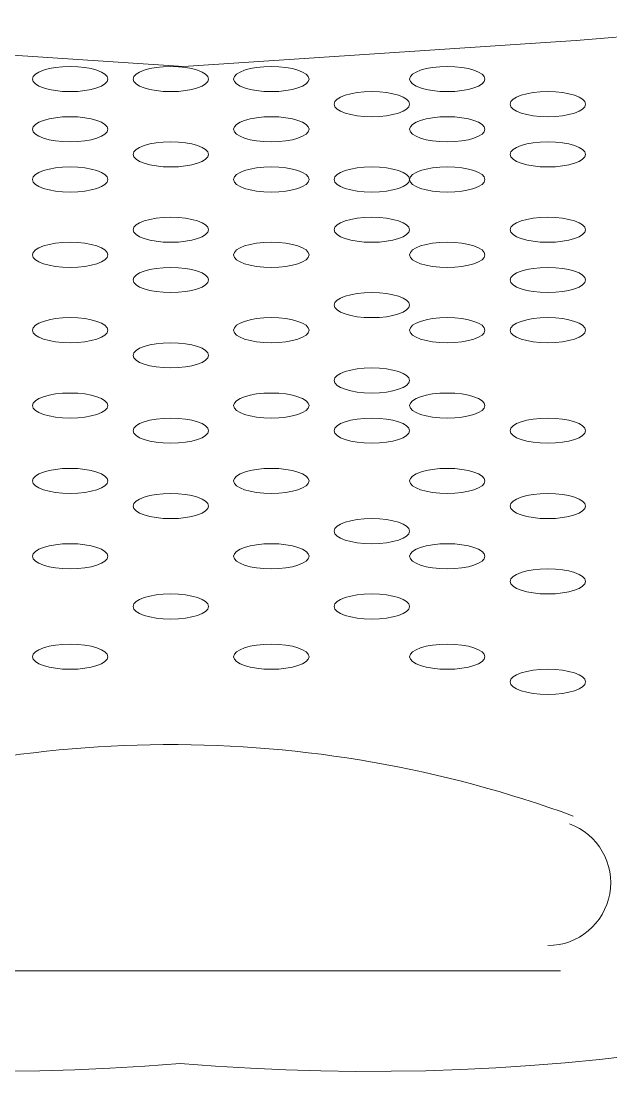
# Model space of a CAD drawing. Header units: metres. Extents: x 29 to 86.9, y -23.2 to 39.7.
# Drawn here: x 80.5351 to 80.5924, y -17.0469 to -16.9432 of the extents above; entities that cross this region are included whole.
import ezdxf

# ---------------------------------------------------------------- set-up
doc = ezdxf.new("R2010")
doc.units = ezdxf.units.M
doc.header["$LTSCALE"] = 100
doc.layers.get('0').update_dxf_attribs({"color": 254})
doc.layers.add('Arqui', color=8, linetype='Continuous', lineweight=0)

# ---------------------------------------------------------------- blocks, each defined once
blk = doc.blocks.new('A$C9582355f')
at = {"layer": 'Arqui'}
for points in [[(51.43902143196561, 6.25006129075382, 0.1333274390357616), (51.53150913276562, 6.218829511394233), (51.56819313276554, 6.216383911394132), (51.60487713276558, 6.218829511394233, 0.1333274390359787), (51.69736483356559, 6.25006129075382)], [(51.37886806037358, 6.202296008138092, 0.2538010257353335), (51.56788315296552, 6.119312373602042, 0.2538010257356478), (51.75751820515762, 6.202296008138092)], [(51.37427818274961, 6.198947223601863, 0.2278580694967129), (51.56721097980557, 6.108792184993945, 0.2278580694966162), (51.75966248278161, 6.198947223601863)]]:
    blk.add_lwpolyline(points, format="xyb", dxfattribs=at)
blk.add_lwpolyline([(51.60487713276558, 6.128342311394135), (51.56819313276554, 6.128342311394135), (51.53150913276562, 6.128342311394135)], dxfattribs=at)
for centre, radius, start, end in [((51.56697038313933, 6.036632110592564), 0.1137206110541196, 89.7253624246824, 110.1434163142691), ((51.56697028239199, 6.036632110594383), 0.113720611052092, 69.8565836854261, 90.27463757538274), ((51.6036543422361, 6.136901891135494), 0.006113979741658733, 269.9999112488446, 69.8513530675977)]:
    blk.add_arc(centre, radius, start, end, dxfattribs=at)
for points in [[(51.55718793276554, 6.216383911394132), (51.55516192435761, 6.216383911394132), (51.55351953276562, 6.215836439378108), (51.55351953276562, 6.215161111394082)], [(51.56085633276558, 6.215161111394082), (51.56085633276558, 6.215836439378108), (51.5592139411736, 6.216383911394132), (51.55718793276554, 6.216383911394132)], [(51.56697033276561, 6.216383911394132), (51.56494432435755, 6.216383911394132), (51.56330193276557, 6.215836439378108), (51.56330193276557, 6.215161111394082)], [(51.56697033276561, 6.216383911394132), (51.56494432435755, 6.216383911394132), (51.56330193276557, 6.215836439378108), (51.56330193276557, 6.215161111394082)], [(51.57063873276553, 6.215161111394082), (51.57063873276553, 6.215836439378108), (51.56899634117354, 6.216383911394132), (51.56697033276561, 6.216383911394132)], [(51.57063873276553, 6.215161111394082), (51.57063873276553, 6.215836439378108), (51.56899634117354, 6.216383911394132), (51.56697033276561, 6.216383911394132)], [(51.57675273276556, 6.216383911394132), (51.57472672435762, 6.216383911394132), (51.57308433276552, 6.215836439378108), (51.57308433276552, 6.215161111394082)], [(51.58042113276559, 6.215161111394082), (51.58042113276559, 6.215836439378108), (51.57877874117361, 6.216383911394132), (51.57675273276556, 6.216383911394132)], [(51.59387193276558, 6.216383911394132), (51.59184592435753, 6.216383911394132), (51.59020353276554, 6.215836439378108), (51.59020353276554, 6.215161111394082)], [(51.59754033276562, 6.215161111394082), (51.59754033276562, 6.215836439378108), (51.59589794117352, 6.216383911394132), (51.59387193276558, 6.216383911394132)], [(51.55351953276562, 6.215161111394082), (51.55351953276562, 6.214485783410055), (51.55516192435761, 6.213938311394031), (51.55718793276554, 6.213938311394031)], [(51.55718793276554, 6.213938311394031), (51.5592139411736, 6.213938311394031), (51.56085633276558, 6.214485783410055), (51.56085633276558, 6.215161111394082)], [(51.56330193276557, 6.215161111394082), (51.56330193276557, 6.214485783410055), (51.56494432435755, 6.213938311394031), (51.56697033276561, 6.213938311394031)], [(51.56330193276557, 6.215161111394082), (51.56330193276557, 6.214485783410055), (51.56494432435755, 6.213938311394031), (51.56697033276561, 6.213938311394031)], [(51.56697033276561, 6.213938311394031), (51.56899634117354, 6.213938311394031), (51.57063873276553, 6.214485783410055), (51.57063873276553, 6.215161111394082)], [(51.56697033276561, 6.213938311394031), (51.56899634117354, 6.213938311394031), (51.57063873276553, 6.214485783410055), (51.57063873276553, 6.215161111394082)], [(51.57308433276552, 6.215161111394082), (51.57308433276552, 6.214485783410055), (51.57472672435762, 6.213938311394031), (51.57675273276556, 6.213938311394031)], [(51.57675273276556, 6.213938311394031), (51.57877874117361, 6.213938311394031), (51.58042113276559, 6.214485783410055), (51.58042113276559, 6.215161111394082)], [(51.59020353276554, 6.215161111394082), (51.59020353276554, 6.214485783410055), (51.59184592435753, 6.213938311394031), (51.59387193276558, 6.213938311394031)], [(51.59387193276558, 6.213938311394031), (51.59589794117352, 6.213938311394031), (51.59754033276562, 6.214485783410055), (51.59754033276562, 6.215161111394082)], [(51.58653513276562, 6.213938311394031), (51.58450912435757, 6.213938311394031), (51.58286673276558, 6.213390839378008), (51.58286673276558, 6.212715511393981)], [(51.59020353276554, 6.212715511393981), (51.59020353276554, 6.213390839378008), (51.58856114117356, 6.213938311394031), (51.58653513276562, 6.213938311394031)], [(51.60365433276553, 6.213938311394031), (51.60162832435759, 6.213938311394031), (51.59998593276561, 6.213390839378008), (51.59998593276561, 6.212715511393981)], [(51.60732273276557, 6.212715511393981), (51.60732273276557, 6.213390839378008), (51.60568034117358, 6.213938311394031), (51.60365433276553, 6.213938311394031)], [(51.58286673276558, 6.212715511393981), (51.58286673276558, 6.212040183409954), (51.58450912435757, 6.21149271139393), (51.58653513276562, 6.21149271139393)], [(51.58653513276562, 6.21149271139393), (51.58856114117356, 6.21149271139393), (51.59020353276554, 6.212040183409954), (51.59020353276554, 6.212715511393981)], [(51.59998593276561, 6.212715511393981), (51.59998593276561, 6.212040183409954), (51.60162832435759, 6.21149271139393), (51.60365433276553, 6.21149271139393)], [(51.60365433276553, 6.21149271139393), (51.60568034117358, 6.21149271139393), (51.60732273276557, 6.212040183409954), (51.60732273276557, 6.212715511393981)], [(51.55718793276554, 6.21149271139393), (51.55516192435761, 6.21149271139393), (51.55351953276562, 6.210945239377907), (51.55351953276562, 6.21026991139388)], [(51.56085633276558, 6.21026991139388), (51.56085633276558, 6.210945239377907), (51.5592139411736, 6.21149271139393), (51.55718793276554, 6.21149271139393)], [(51.57675273276556, 6.21149271139393), (51.57472672435762, 6.21149271139393), (51.57308433276552, 6.210945239377907), (51.57308433276552, 6.21026991139388)], [(51.58042113276559, 6.21026991139388), (51.58042113276559, 6.210945239377907), (51.57877874117361, 6.21149271139393), (51.57675273276556, 6.21149271139393)], [(51.59387193276558, 6.21149271139393), (51.59184592435753, 6.21149271139393), (51.59020353276554, 6.210945239377907), (51.59020353276554, 6.21026991139388)], [(51.59754033276562, 6.21026991139388), (51.59754033276562, 6.210945239377907), (51.59589794117352, 6.21149271139393), (51.59387193276558, 6.21149271139393)], [(51.55351953276562, 6.21026991139388), (51.55351953276562, 6.209594583409853), (51.55516192435761, 6.209047111393829), (51.55718793276554, 6.209047111393829)], [(51.55718793276554, 6.209047111393829), (51.5592139411736, 6.209047111393829), (51.56085633276558, 6.209594583409853), (51.56085633276558, 6.21026991139388)], [(51.57308433276552, 6.21026991139388), (51.57308433276552, 6.209594583409853), (51.57472672435762, 6.209047111393829), (51.57675273276556, 6.209047111393829)], [(51.57675273276556, 6.209047111393829), (51.57877874117361, 6.209047111393829), (51.58042113276559, 6.209594583409853), (51.58042113276559, 6.21026991139388)], [(51.59020353276554, 6.21026991139388), (51.59020353276554, 6.209594583409853), (51.59184592435753, 6.209047111393829), (51.59387193276558, 6.209047111393829)], [(51.59387193276558, 6.209047111393829), (51.59589794117352, 6.209047111393829), (51.59754033276562, 6.209594583409853), (51.59754033276562, 6.21026991139388)], [(51.56697033276561, 6.209047111393829), (51.56494432435755, 6.209047111393829), (51.56330193276557, 6.208499639377806), (51.56330193276557, 6.207824311394234)], [(51.56697033276561, 6.209047111393829), (51.56494432435755, 6.209047111393829), (51.56330193276557, 6.208499639377806), (51.56330193276557, 6.207824311394234)], [(51.57063873276553, 6.207824311394234), (51.57063873276553, 6.208499639377806), (51.56899634117354, 6.209047111393829), (51.56697033276561, 6.209047111393829)], [(51.57063873276553, 6.207824311394234), (51.57063873276553, 6.208499639377806), (51.56899634117354, 6.209047111393829), (51.56697033276561, 6.209047111393829)], [(51.60365433276553, 6.209047111393829), (51.60162832435759, 6.209047111393829), (51.59998593276561, 6.208499639377806), (51.59998593276561, 6.207824311394234)], [(51.60732273276557, 6.207824311394234), (51.60732273276557, 6.208499639377806), (51.60568034117358, 6.209047111393829), (51.60365433276553, 6.209047111393829)], [(51.56330193276557, 6.207824311394234), (51.56330193276557, 6.207148983410207), (51.56494432435755, 6.206601511394183), (51.56697033276561, 6.206601511394183)], [(51.56330193276557, 6.207824311394234), (51.56330193276557, 6.207148983410207), (51.56494432435755, 6.206601511394183), (51.56697033276561, 6.206601511394183)], [(51.56697033276561, 6.206601511394183), (51.56899634117354, 6.206601511394183), (51.57063873276553, 6.207148983410207), (51.57063873276553, 6.207824311394234)], [(51.56697033276561, 6.206601511394183), (51.56899634117354, 6.206601511394183), (51.57063873276553, 6.207148983410207), (51.57063873276553, 6.207824311394234)], [(51.59998593276561, 6.207824311394234), (51.59998593276561, 6.207148983410207), (51.60162832435759, 6.206601511394183), (51.60365433276553, 6.206601511394183)], [(51.60365433276553, 6.206601511394183), (51.60568034117358, 6.206601511394183), (51.60732273276557, 6.207148983410207), (51.60732273276557, 6.207824311394234)], [(51.55718793276554, 6.206601511394183), (51.55516192435761, 6.206601511394183), (51.55351953276562, 6.206054039378159), (51.55351953276562, 6.205378711394133)], [(51.56085633276558, 6.205378711394133), (51.56085633276558, 6.206054039378159), (51.5592139411736, 6.206601511394183), (51.55718793276554, 6.206601511394183)], [(51.57675273276556, 6.206601511394183), (51.57472672435762, 6.206601511394183), (51.57308433276552, 6.206054039378159), (51.57308433276552, 6.205378711394133)], [(51.58042113276559, 6.205378711394133), (51.58042113276559, 6.206054039378159), (51.57877874117361, 6.206601511394183), (51.57675273276556, 6.206601511394183)], [(51.58653513276562, 6.206601511394183), (51.58450912435757, 6.206601511394183), (51.58286673276558, 6.206054039378159), (51.58286673276558, 6.205378711394133)], [(51.59020353276554, 6.205378711394133), (51.59020353276554, 6.206054039378159), (51.58856114117356, 6.206601511394183), (51.58653513276562, 6.206601511394183)], [(51.59387193276558, 6.206601511394183), (51.59184592435753, 6.206601511394183), (51.59020353276554, 6.206054039378159), (51.59020353276554, 6.205378711394133)], [(51.59754033276562, 6.205378711394133), (51.59754033276562, 6.206054039378159), (51.59589794117352, 6.206601511394183), (51.59387193276558, 6.206601511394183)], [(51.55351953276562, 6.205378711394133), (51.55351953276562, 6.204703383410106), (51.55516192435761, 6.204155911394082), (51.55718793276554, 6.204155911394082)], [(51.55718793276554, 6.204155911394082), (51.5592139411736, 6.204155911394082), (51.56085633276558, 6.204703383410106), (51.56085633276558, 6.205378711394133)], [(51.57308433276552, 6.205378711394133), (51.57308433276552, 6.204703383410106), (51.57472672435762, 6.204155911394082), (51.57675273276556, 6.204155911394082)], [(51.57675273276556, 6.204155911394082), (51.57877874117361, 6.204155911394082), (51.58042113276559, 6.204703383410106), (51.58042113276559, 6.205378711394133)], [(51.58286673276558, 6.205378711394133), (51.58286673276558, 6.204703383410106), (51.58450912435757, 6.204155911394082), (51.58653513276562, 6.204155911394082)], [(51.58653513276562, 6.204155911394082), (51.58856114117356, 6.204155911394082), (51.59020353276554, 6.204703383410106), (51.59020353276554, 6.205378711394133)], [(51.59020353276554, 6.205378711394133), (51.59020353276554, 6.204703383410106), (51.59184592435753, 6.204155911394082), (51.59387193276558, 6.204155911394082)], [(51.59387193276558, 6.204155911394082), (51.59589794117352, 6.204155911394082), (51.59754033276562, 6.204703383410106), (51.59754033276562, 6.205378711394133)], [(51.56697033276561, 6.201710311393981), (51.56494432435755, 6.201710311393981), (51.56330193276557, 6.201162839377957), (51.56330193276557, 6.200487511393931)], [(51.56697033276561, 6.201710311393981), (51.56494432435755, 6.201710311393981), (51.56330193276557, 6.201162839377957), (51.56330193276557, 6.200487511393931)], [(51.57063873276553, 6.200487511393931), (51.57063873276553, 6.201162839377957), (51.56899634117354, 6.201710311393981), (51.56697033276561, 6.201710311393981)], [(51.57063873276553, 6.200487511393931), (51.57063873276553, 6.201162839377957), (51.56899634117354, 6.201710311393981), (51.56697033276561, 6.201710311393981)], [(51.58653513276562, 6.201710311393981), (51.58450912435757, 6.201710311393981), (51.58286673276558, 6.201162839377957), (51.58286673276558, 6.200487511393931)], [(51.59020353276554, 6.200487511393931), (51.59020353276554, 6.201162839377957), (51.58856114117356, 6.201710311393981), (51.58653513276562, 6.201710311393981)], [(51.60365433276553, 6.201710311393981), (51.60162832435759, 6.201710311393981), (51.59998593276561, 6.201162839377957), (51.59998593276561, 6.200487511393931)], [(51.60732273276557, 6.200487511393931), (51.60732273276557, 6.201162839377957), (51.60568034117358, 6.201710311393981), (51.60365433276553, 6.201710311393981)], [(51.56330193276557, 6.200487511393931), (51.56330193276557, 6.199812183409904), (51.56494432435755, 6.19926471139388), (51.56697033276561, 6.19926471139388)], [(51.56330193276557, 6.200487511393931), (51.56330193276557, 6.199812183409904), (51.56494432435755, 6.19926471139388), (51.56697033276561, 6.19926471139388)], [(51.56697033276561, 6.19926471139388), (51.56899634117354, 6.19926471139388), (51.57063873276553, 6.199812183409904), (51.57063873276553, 6.200487511393931)], [(51.56697033276561, 6.19926471139388), (51.56899634117354, 6.19926471139388), (51.57063873276553, 6.199812183409904), (51.57063873276553, 6.200487511393931)], [(51.58286673276558, 6.200487511393931), (51.58286673276558, 6.199812183409904), (51.58450912435757, 6.19926471139388), (51.58653513276562, 6.19926471139388)], [(51.58653513276562, 6.19926471139388), (51.58856114117356, 6.19926471139388), (51.59020353276554, 6.199812183409904), (51.59020353276554, 6.200487511393931)], [(51.59998593276561, 6.200487511393931), (51.59998593276561, 6.199812183409904), (51.60162832435759, 6.19926471139388), (51.60365433276553, 6.19926471139388)], [(51.60365433276553, 6.19926471139388), (51.60568034117358, 6.19926471139388), (51.60732273276557, 6.199812183409904), (51.60732273276557, 6.200487511393931)], [(51.55718793276554, 6.19926471139388), (51.55516192435761, 6.19926471139388), (51.55351953276562, 6.198717239377856), (51.55351953276562, 6.19804191139383)], [(51.56085633276558, 6.19804191139383), (51.56085633276558, 6.198717239377856), (51.5592139411736, 6.19926471139388), (51.55718793276554, 6.19926471139388)], [(51.57675273276556, 6.19926471139388), (51.57472672435762, 6.19926471139388), (51.57308433276552, 6.198717239377856), (51.57308433276552, 6.19804191139383)], [(51.58042113276559, 6.19804191139383), (51.58042113276559, 6.198717239377856), (51.57877874117361, 6.19926471139388), (51.57675273276556, 6.19926471139388)], [(51.59387193276558, 6.19926471139388), (51.59184592435753, 6.19926471139388), (51.59020353276554, 6.198717239377856), (51.59020353276554, 6.19804191139383)], [(51.59754033276562, 6.19804191139383), (51.59754033276562, 6.198717239377856), (51.59589794117352, 6.19926471139388), (51.59387193276558, 6.19926471139388)], [(51.55351953276562, 6.19804191139383), (51.55351953276562, 6.197366583409803), (51.55516192435761, 6.196819111394234), (51.55718793276554, 6.196819111394234)], [(51.55718793276554, 6.196819111394234), (51.5592139411736, 6.196819111394234), (51.56085633276558, 6.197366583409803), (51.56085633276558, 6.19804191139383)], [(51.57308433276552, 6.19804191139383), (51.57308433276552, 6.197366583409803), (51.57472672435762, 6.196819111394234), (51.57675273276556, 6.196819111394234)], [(51.57675273276556, 6.196819111394234), (51.57877874117361, 6.196819111394234), (51.58042113276559, 6.197366583409803), (51.58042113276559, 6.19804191139383)], [(51.59020353276554, 6.19804191139383), (51.59020353276554, 6.197366583409803), (51.59184592435753, 6.196819111394234), (51.59387193276558, 6.196819111394234)], [(51.59387193276558, 6.196819111394234), (51.59589794117352, 6.196819111394234), (51.59754033276562, 6.197366583409803), (51.59754033276562, 6.19804191139383)], [(51.56697033276561, 6.196819111394234), (51.56494432435755, 6.196819111394234), (51.56330193276557, 6.19627163937821), (51.56330193276557, 6.195596311394183)], [(51.56697033276561, 6.196819111394234), (51.56494432435755, 6.196819111394234), (51.56330193276557, 6.19627163937821), (51.56330193276557, 6.195596311394183)], [(51.57063873276553, 6.195596311394183), (51.57063873276553, 6.19627163937821), (51.56899634117354, 6.196819111394234), (51.56697033276561, 6.196819111394234)], [(51.57063873276553, 6.195596311394183), (51.57063873276553, 6.19627163937821), (51.56899634117354, 6.196819111394234), (51.56697033276561, 6.196819111394234)], [(51.60365433276553, 6.196819111394234), (51.60162832435759, 6.196819111394234), (51.59998593276561, 6.19627163937821), (51.59998593276561, 6.195596311394183)], [(51.60732273276557, 6.195596311394183), (51.60732273276557, 6.19627163937821), (51.60568034117358, 6.196819111394234), (51.60365433276553, 6.196819111394234)], [(51.56330193276557, 6.195596311394183), (51.56330193276557, 6.194920983410157), (51.56494432435755, 6.194373511394133), (51.56697033276561, 6.194373511394133)], [(51.56330193276557, 6.195596311394183), (51.56330193276557, 6.194920983410157), (51.56494432435755, 6.194373511394133), (51.56697033276561, 6.194373511394133)], [(51.56697033276561, 6.194373511394133), (51.56899634117354, 6.194373511394133), (51.57063873276553, 6.194920983410157), (51.57063873276553, 6.195596311394183)], [(51.56697033276561, 6.194373511394133), (51.56899634117354, 6.194373511394133), (51.57063873276553, 6.194920983410157), (51.57063873276553, 6.195596311394183)], [(51.59998593276561, 6.195596311394183), (51.59998593276561, 6.194920983410157), (51.60162832435759, 6.194373511394133), (51.60365433276553, 6.194373511394133)], [(51.60365433276553, 6.194373511394133), (51.60568034117358, 6.194373511394133), (51.60732273276557, 6.194920983410157), (51.60732273276557, 6.195596311394183)], [(51.58653513276562, 6.194373511394133), (51.58450912435757, 6.194373511394133), (51.58286673276558, 6.193826039378109), (51.58286673276558, 6.193150711394082)], [(51.59020353276554, 6.193150711394082), (51.59020353276554, 6.193826039378109), (51.58856114117356, 6.194373511394133), (51.58653513276562, 6.194373511394133)], [(51.58286673276558, 6.193150711394082), (51.58286673276558, 6.192475383410056), (51.58450912435757, 6.191927911394032), (51.58653513276562, 6.191927911394032)], [(51.58653513276562, 6.191927911394032), (51.58856114117356, 6.191927911394032), (51.59020353276554, 6.192475383410056), (51.59020353276554, 6.193150711394082)], [(51.55718793276554, 6.191927911394032), (51.55516192435761, 6.191927911394032), (51.55351953276562, 6.191380439378008), (51.55351953276562, 6.190705111393981)], [(51.56085633276558, 6.190705111393981), (51.56085633276558, 6.191380439378008), (51.5592139411736, 6.191927911394032), (51.55718793276554, 6.191927911394032)], [(51.57675273276556, 6.191927911394032), (51.57472672435762, 6.191927911394032), (51.57308433276552, 6.191380439378008), (51.57308433276552, 6.190705111393981)], [(51.58042113276559, 6.190705111393981), (51.58042113276559, 6.191380439378008), (51.57877874117361, 6.191927911394032), (51.57675273276556, 6.191927911394032)], [(51.59387193276558, 6.191927911394032), (51.59184592435753, 6.191927911394032), (51.59020353276554, 6.191380439378008), (51.59020353276554, 6.190705111393981)], [(51.59754033276562, 6.190705111393981), (51.59754033276562, 6.191380439378008), (51.59589794117352, 6.191927911394032), (51.59387193276558, 6.191927911394032)], [(51.60365433276553, 6.191927911394032), (51.60162832435759, 6.191927911394032), (51.59998593276561, 6.191380439378008), (51.59998593276561, 6.190705111393981)], [(51.60732273276557, 6.190705111393981), (51.60732273276557, 6.191380439378008), (51.60568034117358, 6.191927911394032), (51.60365433276553, 6.191927911394032)], [(51.55351953276562, 6.190705111393981), (51.55351953276562, 6.190029783409955), (51.55516192435761, 6.189482311393931), (51.55718793276554, 6.189482311393931)], [(51.55718793276554, 6.189482311393931), (51.5592139411736, 6.189482311393931), (51.56085633276558, 6.190029783409955), (51.56085633276558, 6.190705111393981)], [(51.57308433276552, 6.190705111393981), (51.57308433276552, 6.190029783409955), (51.57472672435762, 6.189482311393931), (51.57675273276556, 6.189482311393931)], [(51.57675273276556, 6.189482311393931), (51.57877874117361, 6.189482311393931), (51.58042113276559, 6.190029783409955), (51.58042113276559, 6.190705111393981)], [(51.59020353276554, 6.190705111393981), (51.59020353276554, 6.190029783409955), (51.59184592435753, 6.189482311393931), (51.59387193276558, 6.189482311393931)], [(51.59387193276558, 6.189482311393931), (51.59589794117352, 6.189482311393931), (51.59754033276562, 6.190029783409955), (51.59754033276562, 6.190705111393981)], [(51.59998593276561, 6.190705111393981), (51.59998593276561, 6.190029783409955), (51.60162832435759, 6.189482311393931), (51.60365433276553, 6.189482311393931)], [(51.60365433276553, 6.189482311393931), (51.60568034117358, 6.189482311393931), (51.60732273276557, 6.190029783409955), (51.60732273276557, 6.190705111393981)], [(51.56697033276561, 6.189482311393931), (51.56494432435755, 6.189482311393931), (51.56330193276557, 6.188934839377907), (51.56330193276557, 6.188259511393881)], [(51.56697033276561, 6.189482311393931), (51.56494432435755, 6.189482311393931), (51.56330193276557, 6.188934839377907), (51.56330193276557, 6.188259511393881)], [(51.57063873276553, 6.188259511393881), (51.57063873276553, 6.188934839377907), (51.56899634117354, 6.189482311393931), (51.56697033276561, 6.189482311393931)], [(51.57063873276553, 6.188259511393881), (51.57063873276553, 6.188934839377907), (51.56899634117354, 6.189482311393931), (51.56697033276561, 6.189482311393931)], [(51.56330193276557, 6.188259511393881), (51.56330193276557, 6.187584183409854), (51.56494432435755, 6.18703671139383), (51.56697033276561, 6.18703671139383)], [(51.56330193276557, 6.188259511393881), (51.56330193276557, 6.187584183409854), (51.56494432435755, 6.18703671139383), (51.56697033276561, 6.18703671139383)], [(51.56697033276561, 6.18703671139383), (51.56899634117354, 6.18703671139383), (51.57063873276553, 6.187584183409854), (51.57063873276553, 6.188259511393881)], [(51.56697033276561, 6.18703671139383), (51.56899634117354, 6.18703671139383), (51.57063873276553, 6.187584183409854), (51.57063873276553, 6.188259511393881)], [(51.58653513276562, 6.18703671139383), (51.58450912435757, 6.18703671139383), (51.58286673276558, 6.186489239377806), (51.58286673276558, 6.185813911394234)], [(51.59020353276554, 6.185813911394234), (51.59020353276554, 6.186489239377806), (51.58856114117356, 6.18703671139383), (51.58653513276562, 6.18703671139383)], [(51.58286673276558, 6.185813911394234), (51.58286673276558, 6.185138583410208), (51.58450912435757, 6.184591111394184), (51.58653513276562, 6.184591111394184)], [(51.58653513276562, 6.184591111394184), (51.58856114117356, 6.184591111394184), (51.59020353276554, 6.185138583410208), (51.59020353276554, 6.185813911394234)], [(51.55718793276554, 6.184591111394184), (51.55516192435761, 6.184591111394184), (51.55351953276562, 6.18404363937816), (51.55351953276562, 6.183368311394133)], [(51.56085633276558, 6.183368311394133), (51.56085633276558, 6.18404363937816), (51.5592139411736, 6.184591111394184), (51.55718793276554, 6.184591111394184)], [(51.57675273276556, 6.184591111394184), (51.57472672435762, 6.184591111394184), (51.57308433276552, 6.18404363937816), (51.57308433276552, 6.183368311394133)], [(51.58042113276559, 6.183368311394133), (51.58042113276559, 6.18404363937816), (51.57877874117361, 6.184591111394184), (51.57675273276556, 6.184591111394184)], [(51.59387193276558, 6.184591111394184), (51.59184592435753, 6.184591111394184), (51.59020353276554, 6.18404363937816), (51.59020353276554, 6.183368311394133)], [(51.59754033276562, 6.183368311394133), (51.59754033276562, 6.18404363937816), (51.59589794117352, 6.184591111394184), (51.59387193276558, 6.184591111394184)], [(51.55351953276562, 6.183368311394133), (51.55351953276562, 6.182692983410107), (51.55516192435761, 6.182145511394083), (51.55718793276554, 6.182145511394083)], [(51.55718793276554, 6.182145511394083), (51.5592139411736, 6.182145511394083), (51.56085633276558, 6.182692983410107), (51.56085633276558, 6.183368311394133)], [(51.57308433276552, 6.183368311394133), (51.57308433276552, 6.182692983410107), (51.57472672435762, 6.182145511394083), (51.57675273276556, 6.182145511394083)], [(51.57675273276556, 6.182145511394083), (51.57877874117361, 6.182145511394083), (51.58042113276559, 6.182692983410107), (51.58042113276559, 6.183368311394133)], [(51.59020353276554, 6.183368311394133), (51.59020353276554, 6.182692983410107), (51.59184592435753, 6.182145511394083), (51.59387193276558, 6.182145511394083)], [(51.59387193276558, 6.182145511394083), (51.59589794117352, 6.182145511394083), (51.59754033276562, 6.182692983410107), (51.59754033276562, 6.183368311394133)], [(51.56697033276561, 6.182145511394083), (51.56494432435755, 6.182145511394083), (51.56330193276557, 6.181598039378059), (51.56330193276557, 6.180922711394032)], [(51.56697033276561, 6.182145511394083), (51.56494432435755, 6.182145511394083), (51.56330193276557, 6.181598039378059), (51.56330193276557, 6.180922711394032)], [(51.57063873276553, 6.180922711394032), (51.57063873276553, 6.181598039378059), (51.56899634117354, 6.182145511394083), (51.56697033276561, 6.182145511394083)], [(51.57063873276553, 6.180922711394032), (51.57063873276553, 6.181598039378059), (51.56899634117354, 6.182145511394083), (51.56697033276561, 6.182145511394083)], [(51.58653513276562, 6.182145511394083), (51.58450912435757, 6.182145511394083), (51.58286673276558, 6.181598039378059), (51.58286673276558, 6.180922711394032)], [(51.59020353276554, 6.180922711394032), (51.59020353276554, 6.181598039378059), (51.58856114117356, 6.182145511394083), (51.58653513276562, 6.182145511394083)], [(51.60365433276553, 6.182145511394083), (51.60162832435759, 6.182145511394083), (51.59998593276561, 6.181598039378059), (51.59998593276561, 6.180922711394032)], [(51.60732273276557, 6.180922711394032), (51.60732273276557, 6.181598039378059), (51.60568034117358, 6.182145511394083), (51.60365433276553, 6.182145511394083)], [(51.56330193276557, 6.180922711394032), (51.56330193276557, 6.180247383410006), (51.56494432435755, 6.179699911393982), (51.56697033276561, 6.179699911393982)], [(51.56330193276557, 6.180922711394032), (51.56330193276557, 6.180247383410006), (51.56494432435755, 6.179699911393982), (51.56697033276561, 6.179699911393982)], [(51.56697033276561, 6.179699911393982), (51.56899634117354, 6.179699911393982), (51.57063873276553, 6.180247383410006), (51.57063873276553, 6.180922711394032)], [(51.56697033276561, 6.179699911393982), (51.56899634117354, 6.179699911393982), (51.57063873276553, 6.180247383410006), (51.57063873276553, 6.180922711394032)], [(51.58286673276558, 6.180922711394032), (51.58286673276558, 6.180247383410006), (51.58450912435757, 6.179699911393982), (51.58653513276562, 6.179699911393982)], [(51.58653513276562, 6.179699911393982), (51.58856114117356, 6.179699911393982), (51.59020353276554, 6.180247383410006), (51.59020353276554, 6.180922711394032)], [(51.59998593276561, 6.180922711394032), (51.59998593276561, 6.180247383410006), (51.60162832435759, 6.179699911393982), (51.60365433276553, 6.179699911393982)], [(51.60365433276553, 6.179699911393982), (51.60568034117358, 6.179699911393982), (51.60732273276557, 6.180247383410006), (51.60732273276557, 6.180922711394032)], [(51.55718793276554, 6.177254311393881), (51.55516192435761, 6.177254311393881), (51.55351953276562, 6.176706839377857), (51.55351953276562, 6.17603151139383)], [(51.56085633276558, 6.17603151139383), (51.56085633276558, 6.176706839377857), (51.5592139411736, 6.177254311393881), (51.55718793276554, 6.177254311393881)], [(51.57675273276556, 6.177254311393881), (51.57472672435762, 6.177254311393881), (51.57308433276552, 6.176706839377857), (51.57308433276552, 6.17603151139383)], [(51.58042113276559, 6.17603151139383), (51.58042113276559, 6.176706839377857), (51.57877874117361, 6.177254311393881), (51.57675273276556, 6.177254311393881)], [(51.59387193276558, 6.177254311393881), (51.59184592435753, 6.177254311393881), (51.59020353276554, 6.176706839377857), (51.59020353276554, 6.17603151139383)], [(51.59754033276562, 6.17603151139383), (51.59754033276562, 6.176706839377857), (51.59589794117352, 6.177254311393881), (51.59387193276558, 6.177254311393881)], [(51.55351953276562, 6.17603151139383), (51.55351953276562, 6.175356183409804), (51.55516192435761, 6.174808711394235), (51.55718793276554, 6.174808711394235)], [(51.55718793276554, 6.174808711394235), (51.5592139411736, 6.174808711394235), (51.56085633276558, 6.175356183409804), (51.56085633276558, 6.17603151139383)], [(51.57308433276552, 6.17603151139383), (51.57308433276552, 6.175356183409804), (51.57472672435762, 6.174808711394235), (51.57675273276556, 6.174808711394235)], [(51.57675273276556, 6.174808711394235), (51.57877874117361, 6.174808711394235), (51.58042113276559, 6.175356183409804), (51.58042113276559, 6.17603151139383)], [(51.59020353276554, 6.17603151139383), (51.59020353276554, 6.175356183409804), (51.59184592435753, 6.174808711394235), (51.59387193276558, 6.174808711394235)], [(51.59387193276558, 6.174808711394235), (51.59589794117352, 6.174808711394235), (51.59754033276562, 6.175356183409804), (51.59754033276562, 6.17603151139383)], [(51.56697033276561, 6.174808711394235), (51.56494432435755, 6.174808711394235), (51.56330193276557, 6.174261239378211), (51.56330193276557, 6.173585911394184)], [(51.56697033276561, 6.174808711394235), (51.56494432435755, 6.174808711394235), (51.56330193276557, 6.174261239378211), (51.56330193276557, 6.173585911394184)], [(51.57063873276553, 6.173585911394184), (51.57063873276553, 6.174261239378211), (51.56899634117354, 6.174808711394235), (51.56697033276561, 6.174808711394235)], [(51.57063873276553, 6.173585911394184), (51.57063873276553, 6.174261239378211), (51.56899634117354, 6.174808711394235), (51.56697033276561, 6.174808711394235)], [(51.60365433276553, 6.174808711394235), (51.60162832435759, 6.174808711394235), (51.59998593276561, 6.174261239378211), (51.59998593276561, 6.173585911394184)], [(51.60732273276557, 6.173585911394184), (51.60732273276557, 6.174261239378211), (51.60568034117358, 6.174808711394235), (51.60365433276553, 6.174808711394235)], [(51.56330193276557, 6.173585911394184), (51.56330193276557, 6.172910583410157), (51.56494432435755, 6.172363111394134), (51.56697033276561, 6.172363111394134)], [(51.56330193276557, 6.173585911394184), (51.56330193276557, 6.172910583410157), (51.56494432435755, 6.172363111394134), (51.56697033276561, 6.172363111394134)], [(51.56697033276561, 6.172363111394134), (51.56899634117354, 6.172363111394134), (51.57063873276553, 6.172910583410157), (51.57063873276553, 6.173585911394184)], [(51.56697033276561, 6.172363111394134), (51.56899634117354, 6.172363111394134), (51.57063873276553, 6.172910583410157), (51.57063873276553, 6.173585911394184)], [(51.59998593276561, 6.173585911394184), (51.59998593276561, 6.172910583410157), (51.60162832435759, 6.172363111394134), (51.60365433276553, 6.172363111394134)], [(51.60365433276553, 6.172363111394134), (51.60568034117358, 6.172363111394134), (51.60732273276557, 6.172910583410157), (51.60732273276557, 6.173585911394184)], [(51.58653513276562, 6.172363111394134), (51.58450912435757, 6.172363111394134), (51.58286673276558, 6.17181563937811), (51.58286673276558, 6.171140311394083)], [(51.59020353276554, 6.171140311394083), (51.59020353276554, 6.17181563937811), (51.58856114117356, 6.172363111394134), (51.58653513276562, 6.172363111394134)], [(51.58286673276558, 6.171140311394083), (51.58286673276558, 6.170464983410056), (51.58450912435757, 6.169917511394033), (51.58653513276562, 6.169917511394033)], [(51.58653513276562, 6.169917511394033), (51.58856114117356, 6.169917511394033), (51.59020353276554, 6.170464983410056), (51.59020353276554, 6.171140311394083)], [(51.55718793276554, 6.169917511394033), (51.55516192435761, 6.169917511394033), (51.55351953276562, 6.169370039378009), (51.55351953276562, 6.168694711393982)], [(51.56085633276558, 6.168694711393982), (51.56085633276558, 6.169370039378009), (51.5592139411736, 6.169917511394033), (51.55718793276554, 6.169917511394033)], [(51.57675273276556, 6.169917511394033), (51.57472672435762, 6.169917511394033), (51.57308433276552, 6.169370039378009), (51.57308433276552, 6.168694711393982)], [(51.58042113276559, 6.168694711393982), (51.58042113276559, 6.169370039378009), (51.57877874117361, 6.169917511394033), (51.57675273276556, 6.169917511394033)], [(51.59387193276558, 6.169917511394033), (51.59184592435753, 6.169917511394033), (51.59020353276554, 6.169370039378009), (51.59020353276554, 6.168694711393982)], [(51.59754033276562, 6.168694711393982), (51.59754033276562, 6.169370039378009), (51.59589794117352, 6.169917511394033), (51.59387193276558, 6.169917511394033)], [(51.55351953276562, 6.168694711393982), (51.55351953276562, 6.168019383409955), (51.55516192435761, 6.167471911393932), (51.55718793276554, 6.167471911393932)], [(51.55718793276554, 6.167471911393932), (51.5592139411736, 6.167471911393932), (51.56085633276558, 6.168019383409955), (51.56085633276558, 6.168694711393982)], [(51.57308433276552, 6.168694711393982), (51.57308433276552, 6.168019383409955), (51.57472672435762, 6.167471911393932), (51.57675273276556, 6.167471911393932)], [(51.57675273276556, 6.167471911393932), (51.57877874117361, 6.167471911393932), (51.58042113276559, 6.168019383409955), (51.58042113276559, 6.168694711393982)], [(51.59020353276554, 6.168694711393982), (51.59020353276554, 6.168019383409955), (51.59184592435753, 6.167471911393932), (51.59387193276558, 6.167471911393932)], [(51.59387193276558, 6.167471911393932), (51.59589794117352, 6.167471911393932), (51.59754033276562, 6.168019383409955), (51.59754033276562, 6.168694711393982)], [(51.60365433276553, 6.167471911393932), (51.60162832435759, 6.167471911393932), (51.59998593276561, 6.166924439377908), (51.59998593276561, 6.166249111393881)], [(51.60732273276557, 6.166249111393881), (51.60732273276557, 6.166924439377908), (51.60568034117358, 6.167471911393932), (51.60365433276553, 6.167471911393932)], [(51.59998593276561, 6.166249111393881), (51.59998593276561, 6.165573783409855), (51.60162832435759, 6.165026311393831), (51.60365433276553, 6.165026311393831)], [(51.60365433276553, 6.165026311393831), (51.60568034117358, 6.165026311393831), (51.60732273276557, 6.165573783409855), (51.60732273276557, 6.166249111393881)], [(51.56697033276561, 6.165026311393831), (51.56494432435755, 6.165026311393831), (51.56330193276557, 6.164478839377807), (51.56330193276557, 6.163803511394235)], [(51.56697033276561, 6.165026311393831), (51.56494432435755, 6.165026311393831), (51.56330193276557, 6.164478839377807), (51.56330193276557, 6.163803511394235)], [(51.57063873276553, 6.163803511394235), (51.57063873276553, 6.164478839377807), (51.56899634117354, 6.165026311393831), (51.56697033276561, 6.165026311393831)], [(51.57063873276553, 6.163803511394235), (51.57063873276553, 6.164478839377807), (51.56899634117354, 6.165026311393831), (51.56697033276561, 6.165026311393831)], [(51.58653513276562, 6.165026311393831), (51.58450912435757, 6.165026311393831), (51.58286673276558, 6.164478839377807), (51.58286673276558, 6.163803511394235)], [(51.59020353276554, 6.163803511394235), (51.59020353276554, 6.164478839377807), (51.58856114117356, 6.165026311393831), (51.58653513276562, 6.165026311393831)], [(51.56330193276557, 6.163803511394235), (51.56330193276557, 6.163128183410208), (51.56494432435755, 6.162580711394185), (51.56697033276561, 6.162580711394185)], [(51.56330193276557, 6.163803511394235), (51.56330193276557, 6.163128183410208), (51.56494432435755, 6.162580711394185), (51.56697033276561, 6.162580711394185)], [(51.56697033276561, 6.162580711394185), (51.56899634117354, 6.162580711394185), (51.57063873276553, 6.163128183410208), (51.57063873276553, 6.163803511394235)], [(51.56697033276561, 6.162580711394185), (51.56899634117354, 6.162580711394185), (51.57063873276553, 6.163128183410208), (51.57063873276553, 6.163803511394235)], [(51.58286673276558, 6.163803511394235), (51.58286673276558, 6.163128183410208), (51.58450912435757, 6.162580711394185), (51.58653513276562, 6.162580711394185)], [(51.58653513276562, 6.162580711394185), (51.58856114117356, 6.162580711394185), (51.59020353276554, 6.163128183410208), (51.59020353276554, 6.163803511394235)], [(51.55718793276554, 6.160135111394084), (51.55516192435761, 6.160135111394084), (51.55351953276562, 6.15958763937806), (51.55351953276562, 6.158912311394033)], [(51.56085633276558, 6.158912311394033), (51.56085633276558, 6.15958763937806), (51.5592139411736, 6.160135111394084), (51.55718793276554, 6.160135111394084)], [(51.57675273276556, 6.160135111394084), (51.57472672435762, 6.160135111394084), (51.57308433276552, 6.15958763937806), (51.57308433276552, 6.158912311394033)], [(51.58042113276559, 6.158912311394033), (51.58042113276559, 6.15958763937806), (51.57877874117361, 6.160135111394084), (51.57675273276556, 6.160135111394084)], [(51.59387193276558, 6.160135111394084), (51.59184592435753, 6.160135111394084), (51.59020353276554, 6.15958763937806), (51.59020353276554, 6.158912311394033)], [(51.59754033276562, 6.158912311394033), (51.59754033276562, 6.15958763937806), (51.59589794117352, 6.160135111394084), (51.59387193276558, 6.160135111394084)], [(51.55351953276562, 6.158912311394033), (51.55351953276562, 6.158236983410006), (51.55516192435761, 6.157689511393983), (51.55718793276554, 6.157689511393983)], [(51.55718793276554, 6.157689511393983), (51.5592139411736, 6.157689511393983), (51.56085633276558, 6.158236983410006), (51.56085633276558, 6.158912311394033)], [(51.57308433276552, 6.158912311394033), (51.57308433276552, 6.158236983410006), (51.57472672435762, 6.157689511393983), (51.57675273276556, 6.157689511393983)], [(51.57675273276556, 6.157689511393983), (51.57877874117361, 6.157689511393983), (51.58042113276559, 6.158236983410006), (51.58042113276559, 6.158912311394033)], [(51.59020353276554, 6.158912311394033), (51.59020353276554, 6.158236983410006), (51.59184592435753, 6.157689511393983), (51.59387193276558, 6.157689511393983)], [(51.59387193276558, 6.157689511393983), (51.59589794117352, 6.157689511393983), (51.59754033276562, 6.158236983410006), (51.59754033276562, 6.158912311394033)], [(51.60365433276553, 6.157689511393983), (51.60162832435759, 6.157689511393983), (51.59998593276561, 6.157142039377959), (51.59998593276561, 6.156466711393932)], [(51.60732273276557, 6.156466711393932), (51.60732273276557, 6.157142039377959), (51.60568034117358, 6.157689511393983), (51.60365433276553, 6.157689511393983)], [(51.59998593276561, 6.156466711393932), (51.59998593276561, 6.155791383409905), (51.60162832435759, 6.155243911393882), (51.60365433276553, 6.155243911393882)], [(51.60365433276553, 6.155243911393882), (51.60568034117358, 6.155243911393882), (51.60732273276557, 6.155791383409905), (51.60732273276557, 6.156466711393932)]]:
    blk.add_open_spline(points, degree=3, dxfattribs=at)

msp = doc.modelspace()

# ---------------------------------------------------------------- block references
msp.add_blockref('A$C9582355f', (28.98266172889876, -23.16396569870889))

doc.saveas('drawing.dxf')
